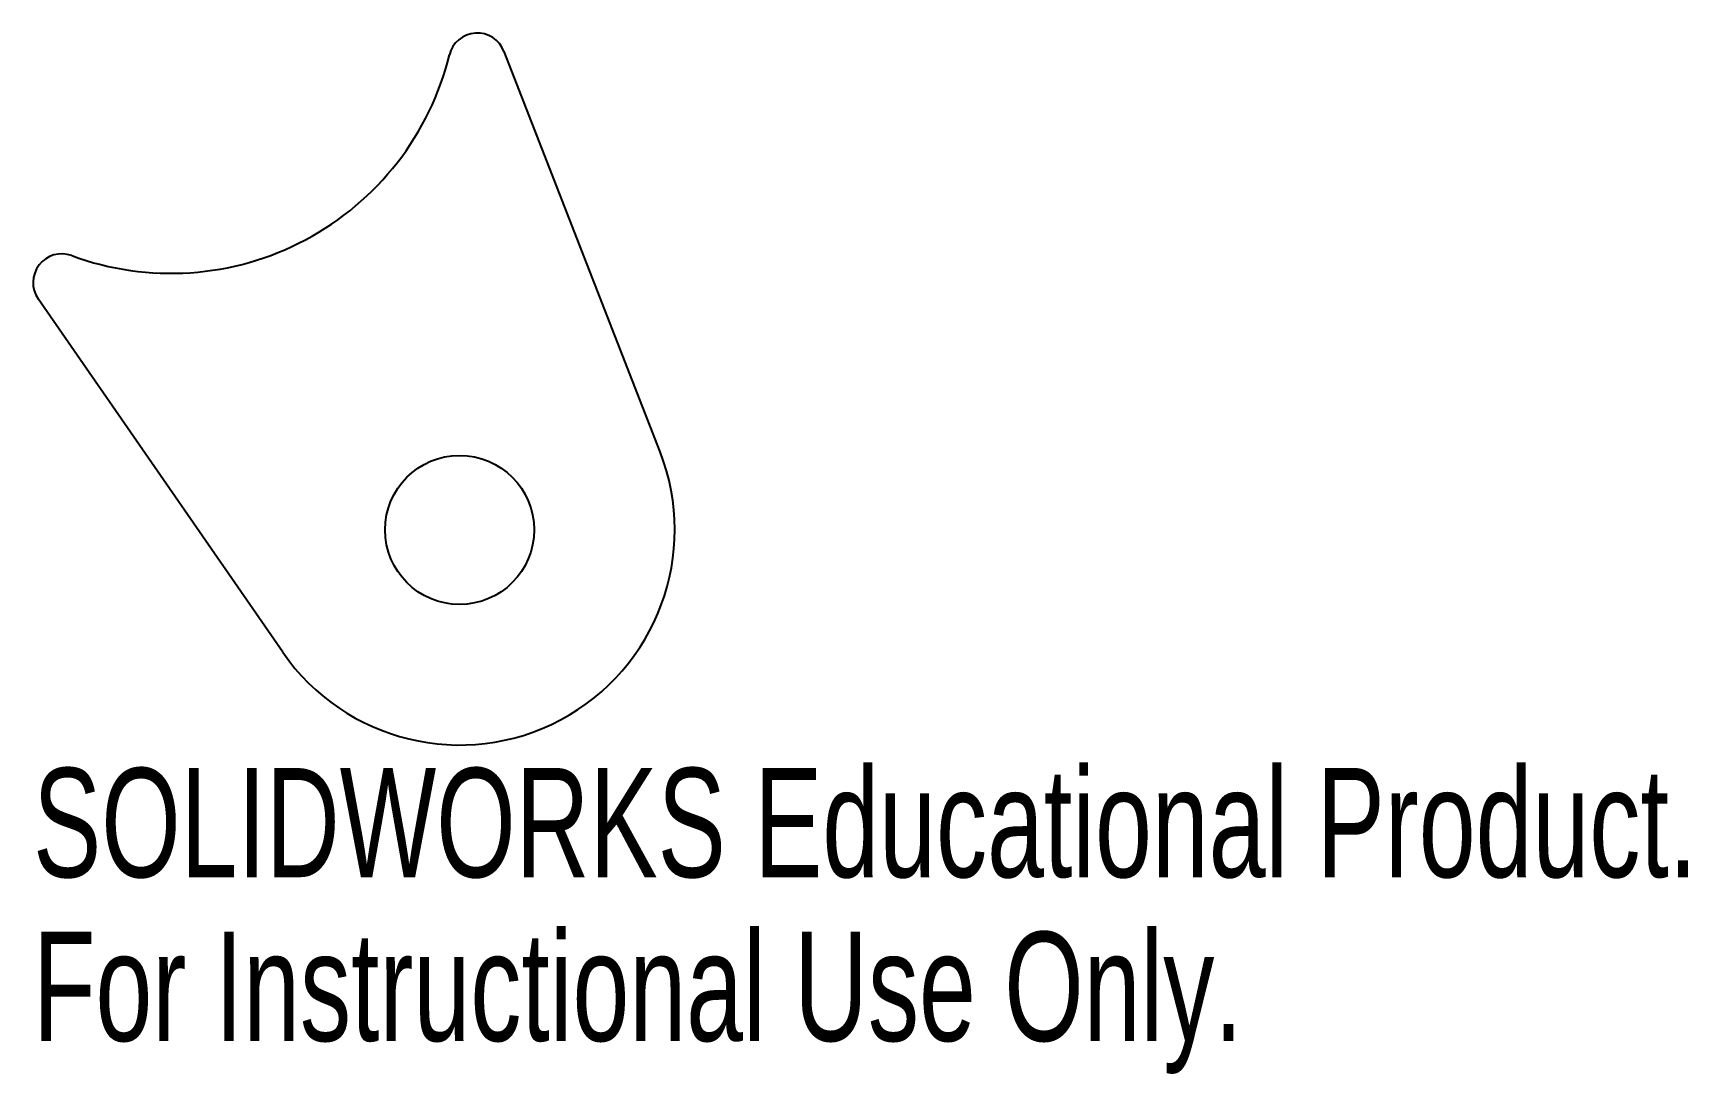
# Model space of a CAD drawing. Header units: inches. Extents: x -0.24 to 2.64, y -1.9 to -0.08.
import ezdxf

# ---------------------------------------------------------------- set-up
doc = ezdxf.new("R2010")
doc.units = ezdxf.units.IN
doc.header["$MEASUREMENT"] = 0
doc.styles.add('SLDTEXTSTYLE0', font='TXT', dxfattribs={"width": 0.7})

msp = doc.modelspace()

# ---------------------------------------------------------------- linework, layer by layer
at = {"color": 7, "linetype": 'Continuous', "lineweight": 25}
for p, q in [((0.8527, -0.811), (0.5807, -0.1131)), ((0.1949, -1.1605), (-0.2313, -0.5445))]:
    msp.add_line(p, q, dxfattribs=at)
msp.add_circle((0.5033, -0.9472), 0.1299, dxfattribs=at)
for centre, radius, start, end in [((0.5341, -0.1312), 0.05, 21.2915, 166.1947), ((0, 0), 0.5, 249.7732, 346.1947), ((-0.1902, -0.5161), 0.05, 69.7732, 214.6764), ((0.5033, -0.9472), 0.375, 214.6764, 21.2915)]:
    msp.add_arc(centre, radius, start, end, dxfattribs=at)

# ---------------------------------------------------------------- texts
at = {"color": 7, "linetype": 'Continuous', "char_height": 0.1903, "attachment_point": 1, "style": 'SLDTEXTSTYLE0'}
for s, insert in [('SOLIDWORKS Educational Product.', (-0.2402, -1.3623)), ('For Instructional Use Only.', (-0.2402, -1.6478))]:
    msp.add_mtext(s, dxfattribs=dict(at, insert=insert))

doc.saveas('drawing.dxf')
